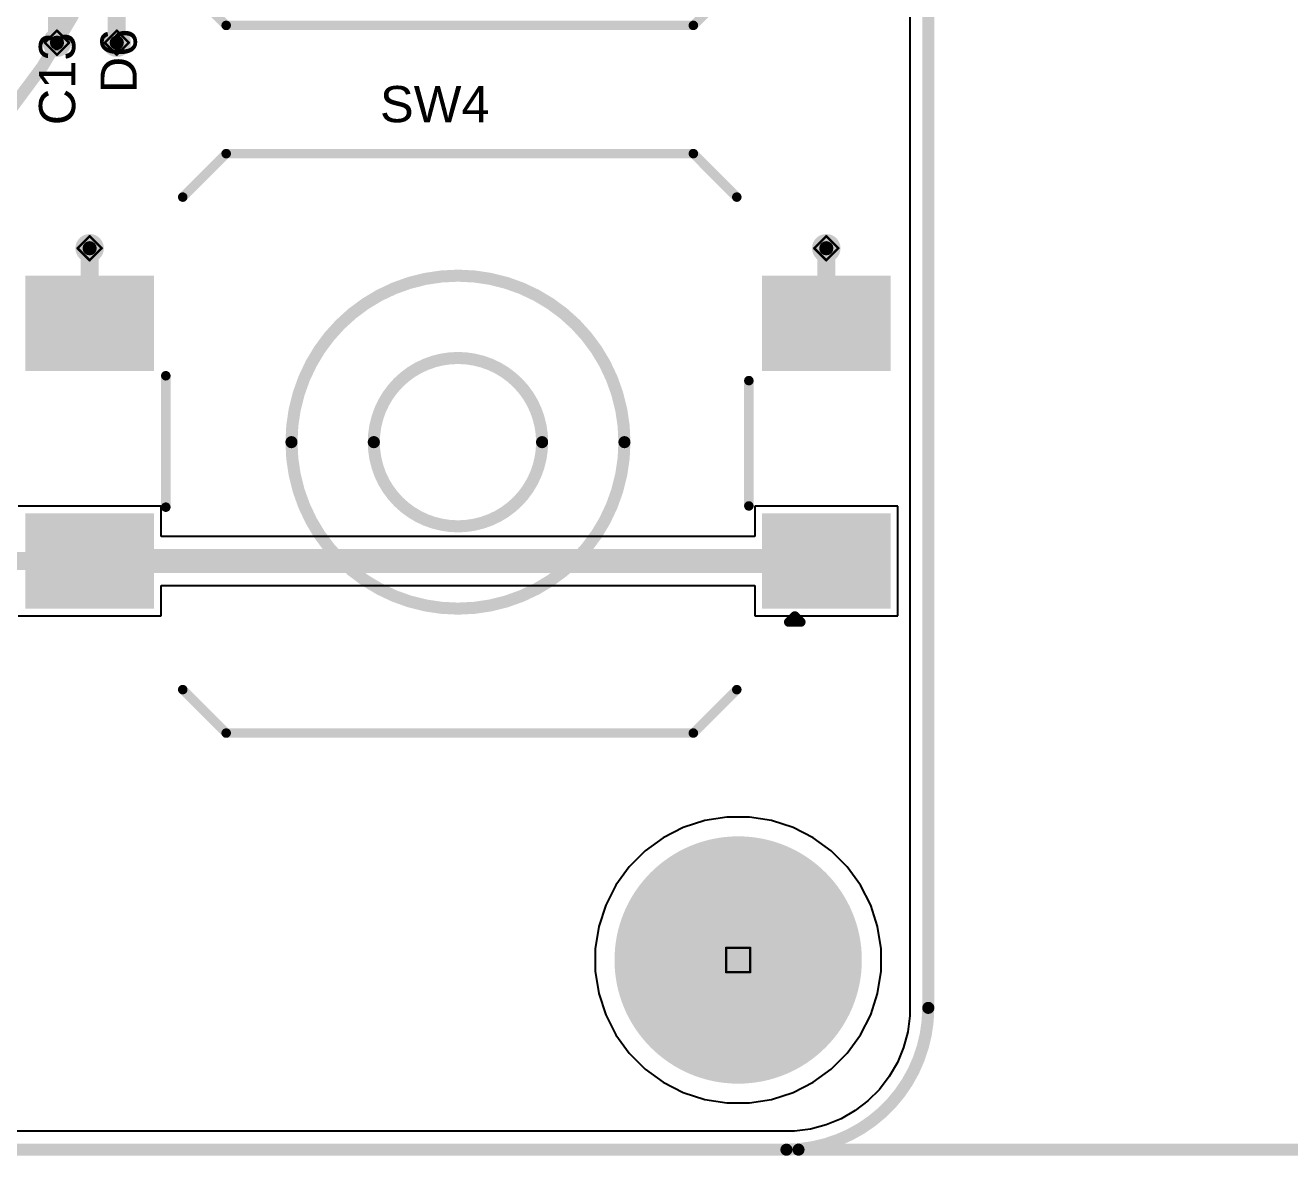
# Model space of a CAD drawing. Header units: inches. Extents: x -14 to 270, y -5 to 115.
# Drawn here: x 118 to 144.61, y -4.12 to 19.67 of the extents above; entities that cross this region are included whole.
import ezdxf

# ---------------------------------------------------------------- set-up
doc = ezdxf.new("R2010")
doc.units = ezdxf.units.IN
for name, color, linetype in [('Board Outline', 216, 'Continuous'), ('Bottom Layer', 5, 'Continuous'), ('Bottom Solder', 6, 'Continuous'), ('Dimensions', 6, 'Continuous'), ('Drill Drawing', 1, 'Continuous'), ('Mechanical 13', 56, 'Continuous'), ('Multi-Layer', 9, 'Continuous'), ('Pad Holes', 156, 'Continuous'), ('Top Layer', 1, 'Continuous'), ('Top Overlay', 2, 'Continuous'), ('Top Paste', 8, 'Continuous'), ('Top Solder', 216, 'Continuous'), ('Via Holes', 16, 'Continuous')]:
    doc.layers.add(name, color=color, linetype=linetype)
doc.styles.add('Arial', font='', dxfattribs={"height": 0.2})
doc.styles.get('Arial').set_extended_font_data('Arial')

# ---------------------------------------------------------------- blocks, each defined once
blk = doc.blocks.new('TL3300CF160Q__54')
at = {"layer": 'Top Layer'}
for points in [[(-6.5, 1.6), (-9, 1.6), (-9, 3.4), (-6.5, 3.4)], [(9, 1.6), (6.5, 1.6), (6.5, 3.4), (9, 3.4)], [(-6.5, -3.4), (-9, -3.4), (-9, -1.6), (-6.5, -1.6)], [(9, -3.4), (6.5, -3.4), (6.5, -1.6), (9, -1.6)]]:
    blk.add_hatch(color=1, dxfattribs=at).paths.add_polyline_path(points)
at = {"layer": 'Top Paste'}
for points in [[(-6.5, 1.6), (-9, 1.6), (-9, 3.4), (-6.5, 3.4)], [(9, 1.6), (6.5, 1.6), (6.5, 3.4), (9, 3.4)], [(-6.5, -3.4), (-9, -3.4), (-9, -1.6), (-6.5, -1.6)], [(9, -3.4), (6.5, -3.4), (6.5, -1.6), (9, -1.6)]]:
    blk.add_hatch(color=8, dxfattribs=at).paths.add_polyline_path(points)
at = {"layer": 'Top Solder'}
for points in [[(-6.398, 1.498), (-9.102, 1.498), (-9.102, 3.502), (-6.398, 3.502)], [(9.102, 1.498), (6.398, 1.498), (6.398, 3.502), (9.102, 3.502)], [(-6.398, -3.502), (-9.102, -3.502), (-9.102, -1.498), (-6.398, -1.498)], [(9.102, -3.502), (6.398, -3.502), (6.398, -1.498), (9.102, -1.498)]]:
    blk.add_hatch(color=216, dxfattribs=at).paths.add_polyline_path(points)
at = {"layer": 'Top Overlay'}
for points in [[(-4.953, 6.121, 0.2, 0.2, 0), (-5.867, 5.207, 0.2, 0.2, 0)], [(4.877, 6.121, 0.2, 0.2, 0), (-4.953, 6.121, 0.2, 0.2, 0)], [(5.791, 5.207, 0.2, 0.2, 0), (4.877, 6.121, 0.2, 0.2, 0)], [(-7.087, 3.658, 0.2, 0.2, 0), (-7.214, 3.785, 0.2, 0.2, 0)], [(-6.96, 3.785, 0.2, 0.2, 0), (-7.214, 3.785, 0.2, 0.2, 0)], [(-6.96, 3.785, 0.2, 0.2, 0), (-7.087, 3.658, 0.2, 0.2, 0)], [(-6.121, 1.342, 0.2, 0.2, 0), (-6.121, -1.295, 0.2, 0.2, 0)], [(6.147, 1.368, 0.2, 0.2, 0), (6.147, -1.397, 0.2, 0.2, 0)], [(-4.953, -6.071, 0.2, 0.2, 0), (-5.867, -5.156, 0.2, 0.2, 0)], [(5.791, -5.156, 0.2, 0.2, 0), (4.877, -6.071, 0.2, 0.2, 0)], [(4.877, -6.071, 0.2, 0.2, 0), (-4.953, -6.071, 0.2, 0.2, 0)]]:
    blk.add_lwpolyline(points, format="xyseb", dxfattribs=at)
for points in [[(-5.003, 6.121, 0.1, 0.1, 1), (-4.903, 6.121, 0.1, 0.1, 1)], [(-5.003, 6.121, 0.1, 0.1, 1), (-4.903, 6.121, 0.1, 0.1, 1)], [(4.827, 6.121, 0.1, 0.1, 1), (4.927, 6.121, 0.1, 0.1, 1)], [(4.827, 6.121, 0.1, 0.1, 1), (4.927, 6.121, 0.1, 0.1, 1)], [(-5.917, 5.207, 0.1, 0.1, 1), (-5.817, 5.207, 0.1, 0.1, 1)], [(5.741, 5.207, 0.1, 0.1, 1), (5.841, 5.207, 0.1, 0.1, 1)], [(-7.264, 3.785, 0.1, 0.1, 1), (-7.164, 3.785, 0.1, 0.1, 1)], [(-7.264, 3.785, 0.1, 0.1, 1), (-7.164, 3.785, 0.1, 0.1, 1)], [(-7.137, 3.658, 0.1, 0.1, 1), (-7.037, 3.658, 0.1, 0.1, 1)], [(-7.137, 3.658, 0.1, 0.1, 1), (-7.037, 3.658, 0.1, 0.1, 1)], [(-7.01, 3.785, 0.1, 0.1, 1), (-6.91, 3.785, 0.1, 0.1, 1)], [(-7.01, 3.785, 0.1, 0.1, 1), (-6.91, 3.785, 0.1, 0.1, 1)], [(3.503, 0, 0.254, 0.254, 1), (-3.503, 0, 0.254, 0.254, 1)], [(1.771, 0, 0.254, 0.254, 1), (-1.771, 0, 0.254, 0.254, 1)], [(-6.171, 1.342, 0.1, 0.1, 1), (-6.071, 1.342, 0.1, 0.1, 1)], [(6.097, 1.368, 0.1, 0.1, 1), (6.197, 1.368, 0.1, 0.1, 1)], [(-3.567, 0, 0.127, 0.127, 1), (-3.44, 0, 0.127, 0.127, 1)], [(-1.834, 0, 0.127, 0.127, 1), (-1.707, 0, 0.127, 0.127, 1)], [(1.707, 0, 0.127, 0.127, 1), (1.834, 0, 0.127, 0.127, 1)], [(3.44, 0, 0.127, 0.127, 1), (3.567, 0, 0.127, 0.127, 1)], [(-6.171, -1.295, 0.1, 0.1, 1), (-6.071, -1.295, 0.1, 0.1, 1)], [(6.097, -1.397, 0.1, 0.1, 1), (6.197, -1.397, 0.1, 0.1, 1)], [(-5.917, -5.156, 0.1, 0.1, 1), (-5.817, -5.156, 0.1, 0.1, 1)], [(5.741, -5.156, 0.1, 0.1, 1), (5.841, -5.156, 0.1, 0.1, 1)], [(-5.003, -6.071, 0.1, 0.1, 1), (-4.903, -6.071, 0.1, 0.1, 1)], [(-5.003, -6.071, 0.1, 0.1, 1), (-4.903, -6.071, 0.1, 0.1, 1)], [(4.827, -6.071, 0.1, 0.1, 1), (4.927, -6.071, 0.1, 0.1, 1)], [(4.827, -6.071, 0.1, 0.1, 1), (4.927, -6.071, 0.1, 0.1, 1)]]:
    blk.add_lwpolyline(points, format="xyseb", close=True, dxfattribs=at)
blk = doc.blocks.new('TL3300CF160Q__55')
at = {"layer": 'Top Layer'}
for points in [[(-6.5, 1.6), (-9, 1.6), (-9, 3.4), (-6.5, 3.4)], [(9, 1.6), (6.5, 1.6), (6.5, 3.4), (9, 3.4)], [(-6.5, -3.4), (-9, -3.4), (-9, -1.6), (-6.5, -1.6)], [(9, -3.4), (6.5, -3.4), (6.5, -1.6), (9, -1.6)]]:
    blk.add_hatch(color=1, dxfattribs=at).paths.add_polyline_path(points)
at = {"layer": 'Top Paste'}
for points in [[(-6.5, 1.6), (-9, 1.6), (-9, 3.4), (-6.5, 3.4)], [(9, 1.6), (6.5, 1.6), (6.5, 3.4), (9, 3.4)], [(-6.5, -3.4), (-9, -3.4), (-9, -1.6), (-6.5, -1.6)], [(9, -3.4), (6.5, -3.4), (6.5, -1.6), (9, -1.6)]]:
    blk.add_hatch(color=8, dxfattribs=at).paths.add_polyline_path(points)
at = {"layer": 'Top Solder'}
for points in [[(-6.398, 1.498), (-9.102, 1.498), (-9.102, 3.502), (-6.398, 3.502)], [(9.102, 1.498), (6.398, 1.498), (6.398, 3.502), (9.102, 3.502)], [(-6.398, -3.502), (-9.102, -3.502), (-9.102, -1.498), (-6.398, -1.498)], [(9.102, -3.502), (6.398, -3.502), (6.398, -1.498), (9.102, -1.498)]]:
    blk.add_hatch(color=216, dxfattribs=at).paths.add_polyline_path(points)
at = {"layer": 'Top Overlay'}
for points in [[(-4.953, 6.121, 0.2, 0.2, 0), (-5.867, 5.207, 0.2, 0.2, 0)], [(4.877, 6.121, 0.2, 0.2, 0), (-4.953, 6.121, 0.2, 0.2, 0)], [(5.791, 5.207, 0.2, 0.2, 0), (4.877, 6.121, 0.2, 0.2, 0)], [(-7.087, 3.658, 0.2, 0.2, 0), (-7.214, 3.785, 0.2, 0.2, 0)], [(-6.96, 3.785, 0.2, 0.2, 0), (-7.214, 3.785, 0.2, 0.2, 0)], [(-6.96, 3.785, 0.2, 0.2, 0), (-7.087, 3.658, 0.2, 0.2, 0)], [(-6.121, 1.342, 0.2, 0.2, 0), (-6.121, -1.295, 0.2, 0.2, 0)], [(6.147, 1.368, 0.2, 0.2, 0), (6.147, -1.397, 0.2, 0.2, 0)], [(-4.953, -6.071, 0.2, 0.2, 0), (-5.867, -5.156, 0.2, 0.2, 0)], [(5.791, -5.156, 0.2, 0.2, 0), (4.877, -6.071, 0.2, 0.2, 0)], [(4.877, -6.071, 0.2, 0.2, 0), (-4.953, -6.071, 0.2, 0.2, 0)]]:
    blk.add_lwpolyline(points, format="xyseb", dxfattribs=at)
for points in [[(-5.003, 6.121, 0.1, 0.1, 1), (-4.903, 6.121, 0.1, 0.1, 1)], [(-5.003, 6.121, 0.1, 0.1, 1), (-4.903, 6.121, 0.1, 0.1, 1)], [(4.827, 6.121, 0.1, 0.1, 1), (4.927, 6.121, 0.1, 0.1, 1)], [(4.827, 6.121, 0.1, 0.1, 1), (4.927, 6.121, 0.1, 0.1, 1)], [(-5.917, 5.207, 0.1, 0.1, 1), (-5.817, 5.207, 0.1, 0.1, 1)], [(5.741, 5.207, 0.1, 0.1, 1), (5.841, 5.207, 0.1, 0.1, 1)], [(-7.264, 3.785, 0.1, 0.1, 1), (-7.164, 3.785, 0.1, 0.1, 1)], [(-7.264, 3.785, 0.1, 0.1, 1), (-7.164, 3.785, 0.1, 0.1, 1)], [(-7.137, 3.658, 0.1, 0.1, 1), (-7.037, 3.658, 0.1, 0.1, 1)], [(-7.137, 3.658, 0.1, 0.1, 1), (-7.037, 3.658, 0.1, 0.1, 1)], [(-7.01, 3.785, 0.1, 0.1, 1), (-6.91, 3.785, 0.1, 0.1, 1)], [(-7.01, 3.785, 0.1, 0.1, 1), (-6.91, 3.785, 0.1, 0.1, 1)], [(3.503, 0, 0.254, 0.254, 1), (-3.503, 0, 0.254, 0.254, 1)], [(1.771, 0, 0.254, 0.254, 1), (-1.771, 0, 0.254, 0.254, 1)], [(-6.171, 1.342, 0.1, 0.1, 1), (-6.071, 1.342, 0.1, 0.1, 1)], [(6.097, 1.368, 0.1, 0.1, 1), (6.197, 1.368, 0.1, 0.1, 1)], [(-3.567, 0, 0.127, 0.127, 1), (-3.44, 0, 0.127, 0.127, 1)], [(-1.834, 0, 0.127, 0.127, 1), (-1.707, 0, 0.127, 0.127, 1)], [(1.707, 0, 0.127, 0.127, 1), (1.834, 0, 0.127, 0.127, 1)], [(3.44, 0, 0.127, 0.127, 1), (3.567, 0, 0.127, 0.127, 1)], [(-6.171, -1.295, 0.1, 0.1, 1), (-6.071, -1.295, 0.1, 0.1, 1)], [(6.097, -1.397, 0.1, 0.1, 1), (6.197, -1.397, 0.1, 0.1, 1)], [(-5.917, -5.156, 0.1, 0.1, 1), (-5.817, -5.156, 0.1, 0.1, 1)], [(5.741, -5.156, 0.1, 0.1, 1), (5.841, -5.156, 0.1, 0.1, 1)], [(-5.003, -6.071, 0.1, 0.1, 1), (-4.903, -6.071, 0.1, 0.1, 1)], [(-5.003, -6.071, 0.1, 0.1, 1), (-4.903, -6.071, 0.1, 0.1, 1)], [(4.827, -6.071, 0.1, 0.1, 1), (4.927, -6.071, 0.1, 0.1, 1)], [(4.827, -6.071, 0.1, 0.1, 1), (4.927, -6.071, 0.1, 0.1, 1)]]:
    blk.add_lwpolyline(points, format="xyseb", close=True, dxfattribs=at)

msp = doc.modelspace()

# ---------------------------------------------------------------- hatches: boundary and pattern name
at = {"layer": 'Bottom Layer'}
h = msp.add_hatch(color=5, dxfattribs=at)
edge = h.paths.add_edge_path()
edge.add_arc((118.666, 19.301), 0.3, 0, 360)
h = msp.add_hatch(color=5, dxfattribs=at)
edge = h.paths.add_edge_path()
edge.add_arc((119.925, 19.301), 0.3, 0, 360)
h = msp.add_hatch(color=5, dxfattribs=at)
edge = h.paths.add_edge_path()
edge.add_arc((119.354, 14.976), 0.3, 0, 360)
h = msp.add_hatch(color=5, dxfattribs=at)
edge = h.paths.add_edge_path()
edge.add_arc((134.854, 14.976), 0.3, 0, 360)
h = msp.add_hatch(color=5, dxfattribs=at)
edge = h.paths.add_edge_path()
edge.add_arc((133, 0), 2.5, 0, 360)
at = {"layer": 'Bottom Solder'}
h = msp.add_hatch(color=6, dxfattribs=at)
edge = h.paths.add_edge_path()
edge.add_arc((133, 0), 2.602, 0, 360)
at = {"layer": 'Multi-Layer'}
h = msp.add_hatch(color=9, dxfattribs=at)
edge = h.paths.add_edge_path()
edge.add_arc((133, 0), 2.5, 0, 360)
at = {"layer": 'Pad Holes'}
h = msp.add_hatch(color=7, dxfattribs=at)
edge = h.paths.add_edge_path()
edge.add_arc((133, 0), 1.5, 0, 360)
at = {"layer": 'Top Layer'}
h = msp.add_hatch(color=1, dxfattribs=at)
edge = h.paths.add_edge_path()
edge.add_arc((118.666, 19.301), 0.3, 0, 360)
h = msp.add_hatch(color=1, dxfattribs=at)
edge = h.paths.add_edge_path()
edge.add_arc((119.925, 19.301), 0.3, 0, 360)
h = msp.add_hatch(color=1, dxfattribs=at)
edge = h.paths.add_edge_path()
edge.add_arc((119.354, 14.976), 0.3, 0, 360)
h = msp.add_hatch(color=1, dxfattribs=at)
edge = h.paths.add_edge_path()
edge.add_arc((134.854, 14.976), 0.3, 0, 360)
h = msp.add_hatch(color=1, dxfattribs=at)
edge = h.paths.add_edge_path()
edge.add_arc((133, 0), 2.5, 0, 360)
at = {"layer": 'Top Solder'}
h = msp.add_hatch(color=216, dxfattribs=at)
edge = h.paths.add_edge_path()
edge.add_arc((133, 0), 2.602, 0, 360)
at = {"layer": 'Via Holes'}
h = msp.add_hatch(color=7, dxfattribs=at)
edge = h.paths.add_edge_path()
edge.add_arc((118.666, 19.301), 0.15, 0, 360)
h = msp.add_hatch(color=7, dxfattribs=at)
edge = h.paths.add_edge_path()
edge.add_arc((119.925, 19.301), 0.15, 0, 360)
h = msp.add_hatch(color=7, dxfattribs=at)
edge = h.paths.add_edge_path()
edge.add_arc((119.354, 14.976), 0.15, 0, 360)
h = msp.add_hatch(color=7, dxfattribs=at)
edge = h.paths.add_edge_path()
edge.add_arc((134.854, 14.976), 0.15, 0, 360)

# ---------------------------------------------------------------- linework, layer by layer
at = {"layer": 'Board Outline'}
for points in [[(137, 52.5, 0.254, 0.254, 0), (137, -1.007, 0.254, 0.254, 0)], [(137, -1.007, 0.254, 0.254, -0.414214), (134.016, -3.991, 0.254, 0.254, 0)], [(-1.034, -3.991, 0.254, 0.254, 0), (134.016, -3.991, 0.254, 0.254, 0)]]:
    msp.add_lwpolyline(points, format="xyseb", dxfattribs=at)
for points in [[(136.937, -1.007, 0.127, 0.127, 1), (137.064, -1.007, 0.127, 0.127, 1)], [(136.937, -1.007, 0.127, 0.127, 1), (137.064, -1.007, 0.127, 0.127, 1)], [(133.952, -3.991, 0.127, 0.127, 1), (134.079, -3.991, 0.127, 0.127, 1)], [(133.952, -3.991, 0.127, 0.127, 1), (134.079, -3.991, 0.127, 0.127, 1)]]:
    msp.add_lwpolyline(points, format="xyseb", close=True, dxfattribs=at)
at = {"layer": 'Bottom Layer'}
for p, q in [((136.612, 52.5), (136.612, -1.007)), ((132.296, 2.934), (131.845, 2.788)), ((132.763, 3.008), (132.296, 2.934)), ((133.237, 3.008), (132.763, 3.008)), ((133.704, 2.934), (133.237, 3.008)), ((134.155, 2.788), (133.704, 2.934)), ((131.845, 2.788), (131.423, 2.573)), ((134.577, 2.573), (134.155, 2.788)), ((131.423, 2.573), (131.04, 2.294)), ((134.96, 2.294), (134.577, 2.573)), ((131.04, 2.294), (130.706, 1.96)), ((135.294, 1.96), (134.96, 2.294)), ((130.706, 1.96), (130.427, 1.577)), ((135.573, 1.577), (135.294, 1.96)), ((130.427, 1.577), (130.212, 1.155)), ((135.788, 1.155), (135.573, 1.577)), ((130.212, 1.155), (130.066, 0.704)), ((135.934, 0.704), (135.788, 1.155)), ((130.066, 0.704), (129.992, 0.237)), ((136.008, 0.237), (135.934, 0.704)), ((129.992, 0.237), (129.992, -0.237)), ((136.008, -0.237), (136.008, 0.237)), ((129.992, -0.237), (130.066, -0.704)), ((135.934, -0.704), (136.008, -0.237)), ((130.066, -0.704), (130.212, -1.155)), ((135.788, -1.155), (135.934, -0.704)), ((136.612, -1.007), (136.612, -1.177)), ((130.212, -1.155), (130.427, -1.577)), ((135.573, -1.577), (135.788, -1.155)), ((136.612, -1.177), (136.567, -1.514)), ((130.427, -1.577), (130.706, -1.96)), ((135.294, -1.96), (135.573, -1.577)), ((136.567, -1.514), (136.479, -1.843)), ((136.479, -1.843), (136.349, -2.157)), ((130.706, -1.96), (131.04, -2.294)), ((134.96, -2.294), (135.294, -1.96)), ((131.04, -2.294), (131.423, -2.573)), ((134.577, -2.573), (134.96, -2.294)), ((136.349, -2.157), (136.179, -2.452)), ((131.423, -2.573), (131.845, -2.788)), ((134.155, -2.788), (134.577, -2.573)), ((136.179, -2.452), (135.972, -2.722)), ((131.845, -2.788), (132.296, -2.934)), ((133.704, -2.934), (134.155, -2.788)), ((135.972, -2.722), (135.731, -2.962)), ((132.296, -2.934), (132.763, -3.008)), ((132.763, -3.008), (133.237, -3.008)), ((133.237, -3.008), (133.704, -2.934)), ((135.461, -3.169), (135.166, -3.34)), ((135.731, -2.962), (135.461, -3.169)), ((135.166, -3.34), (134.852, -3.47)), ((134.016, -3.602), (-1.034, -3.602)), ((134.186, -3.602), (134.016, -3.602)), ((134.523, -3.558), (134.186, -3.602)), ((134.852, -3.47), (134.523, -3.558))]:
    msp.add_line(p, q, dxfattribs=at)
at = {"layer": 'Dimensions'}
msp.add_lwpolyline([(134.27, -3.991, 0.254, 0.254, 0), (149.352, -3.991, 0.254, 0.254, 0)], format="xyseb", dxfattribs=at)
msp.add_lwpolyline([(134.206, -3.991, 0.127, 0.127, 1), (134.333, -3.991, 0.127, 0.127, 1)], format="xyseb", close=True, dxfattribs=at)
at = {"layer": 'Drill Drawing'}
for points in [[(118.412, 19.301, 0.0508, 0.0508, 0), (118.666, 19.555, 0.0508, 0.0508, 0)], [(118.666, 19.555, 0.0508, 0.0508, 0), (118.92, 19.301, 0.0508, 0.0508, 0)], [(119.671, 19.301, 0.0508, 0.0508, 0), (119.925, 19.555, 0.0508, 0.0508, 0)], [(119.925, 19.555, 0.0508, 0.0508, 0), (120.179, 19.301, 0.0508, 0.0508, 0)], [(118.412, 19.301, 0.0508, 0.0508, 0), (118.666, 19.047, 0.0508, 0.0508, 0)], [(118.666, 19.047, 0.0508, 0.0508, 0), (118.92, 19.301, 0.0508, 0.0508, 0)], [(119.671, 19.301, 0.0508, 0.0508, 0), (119.925, 19.047, 0.0508, 0.0508, 0)], [(119.925, 19.047, 0.0508, 0.0508, 0), (120.179, 19.301, 0.0508, 0.0508, 0)], [(119.1, 14.976, 0.0508, 0.0508, 0), (119.354, 15.23, 0.0508, 0.0508, 0)], [(119.354, 15.23, 0.0508, 0.0508, 0), (119.608, 14.976, 0.0508, 0.0508, 0)], [(134.6, 14.976, 0.0508, 0.0508, 0), (134.854, 15.23, 0.0508, 0.0508, 0)], [(134.854, 15.23, 0.0508, 0.0508, 0), (135.108, 14.976, 0.0508, 0.0508, 0)], [(119.1, 14.976, 0.0508, 0.0508, 0), (119.354, 14.722, 0.0508, 0.0508, 0)], [(119.354, 14.722, 0.0508, 0.0508, 0), (119.608, 14.976, 0.0508, 0.0508, 0)], [(134.6, 14.976, 0.0508, 0.0508, 0), (134.854, 14.722, 0.0508, 0.0508, 0)], [(134.854, 14.722, 0.0508, 0.0508, 0), (135.108, 14.976, 0.0508, 0.0508, 0)], [(132.746, 0.254, 0.0508, 0.0508, 0), (133.254, 0.254, 0.0508, 0.0508, 0)], [(132.746, -0.254, 0.0508, 0.0508, 0), (132.746, 0.254, 0.0508, 0.0508, 0)], [(133.254, -0.254, 0.0508, 0.0508, 0), (133.254, 0.254, 0.0508, 0.0508, 0)], [(132.746, -0.254, 0.0508, 0.0508, 0), (133.254, -0.254, 0.0508, 0.0508, 0)]]:
    msp.add_lwpolyline(points, format="xyseb", dxfattribs=at)
for points in [[(118.653, 19.555, 0.0254, 0.0254, 1), (118.679, 19.555, 0.0254, 0.0254, 1)], [(118.653, 19.555, 0.0254, 0.0254, 1), (118.679, 19.555, 0.0254, 0.0254, 1)], [(119.913, 19.555, 0.0254, 0.0254, 1), (119.938, 19.555, 0.0254, 0.0254, 1)], [(119.913, 19.555, 0.0254, 0.0254, 1), (119.938, 19.555, 0.0254, 0.0254, 1)], [(118.399, 19.301, 0.0254, 0.0254, 1), (118.425, 19.301, 0.0254, 0.0254, 1)], [(118.399, 19.301, 0.0254, 0.0254, 1), (118.425, 19.301, 0.0254, 0.0254, 1)], [(118.907, 19.301, 0.0254, 0.0254, 1), (118.933, 19.301, 0.0254, 0.0254, 1)], [(118.907, 19.301, 0.0254, 0.0254, 1), (118.933, 19.301, 0.0254, 0.0254, 1)], [(119.659, 19.301, 0.0254, 0.0254, 1), (119.684, 19.301, 0.0254, 0.0254, 1)], [(119.659, 19.301, 0.0254, 0.0254, 1), (119.684, 19.301, 0.0254, 0.0254, 1)], [(120.167, 19.301, 0.0254, 0.0254, 1), (120.192, 19.301, 0.0254, 0.0254, 1)], [(120.167, 19.301, 0.0254, 0.0254, 1), (120.192, 19.301, 0.0254, 0.0254, 1)], [(118.653, 19.047, 0.0254, 0.0254, 1), (118.679, 19.047, 0.0254, 0.0254, 1)], [(118.653, 19.047, 0.0254, 0.0254, 1), (118.679, 19.047, 0.0254, 0.0254, 1)], [(119.913, 19.047, 0.0254, 0.0254, 1), (119.938, 19.047, 0.0254, 0.0254, 1)], [(119.913, 19.047, 0.0254, 0.0254, 1), (119.938, 19.047, 0.0254, 0.0254, 1)], [(119.342, 15.23, 0.0254, 0.0254, 1), (119.367, 15.23, 0.0254, 0.0254, 1)], [(119.342, 15.23, 0.0254, 0.0254, 1), (119.367, 15.23, 0.0254, 0.0254, 1)], [(134.842, 15.23, 0.0254, 0.0254, 1), (134.867, 15.23, 0.0254, 0.0254, 1)], [(134.842, 15.23, 0.0254, 0.0254, 1), (134.867, 15.23, 0.0254, 0.0254, 1)], [(119.088, 14.976, 0.0254, 0.0254, 1), (119.113, 14.976, 0.0254, 0.0254, 1)], [(119.088, 14.976, 0.0254, 0.0254, 1), (119.113, 14.976, 0.0254, 0.0254, 1)], [(119.596, 14.976, 0.0254, 0.0254, 1), (119.621, 14.976, 0.0254, 0.0254, 1)], [(119.596, 14.976, 0.0254, 0.0254, 1), (119.621, 14.976, 0.0254, 0.0254, 1)], [(134.588, 14.976, 0.0254, 0.0254, 1), (134.613, 14.976, 0.0254, 0.0254, 1)], [(134.588, 14.976, 0.0254, 0.0254, 1), (134.613, 14.976, 0.0254, 0.0254, 1)], [(135.096, 14.976, 0.0254, 0.0254, 1), (135.121, 14.976, 0.0254, 0.0254, 1)], [(135.096, 14.976, 0.0254, 0.0254, 1), (135.121, 14.976, 0.0254, 0.0254, 1)], [(119.342, 14.722, 0.0254, 0.0254, 1), (119.367, 14.722, 0.0254, 0.0254, 1)], [(119.342, 14.722, 0.0254, 0.0254, 1), (119.367, 14.722, 0.0254, 0.0254, 1)], [(134.842, 14.722, 0.0254, 0.0254, 1), (134.867, 14.722, 0.0254, 0.0254, 1)], [(134.842, 14.722, 0.0254, 0.0254, 1), (134.867, 14.722, 0.0254, 0.0254, 1)], [(132.733, 0.254, 0.0254, 0.0254, 1), (132.759, 0.254, 0.0254, 0.0254, 1)], [(132.733, 0.254, 0.0254, 0.0254, 1), (132.759, 0.254, 0.0254, 0.0254, 1)], [(133.241, 0.254, 0.0254, 0.0254, 1), (133.267, 0.254, 0.0254, 0.0254, 1)], [(133.241, 0.254, 0.0254, 0.0254, 1), (133.267, 0.254, 0.0254, 0.0254, 1)], [(132.733, -0.254, 0.0254, 0.0254, 1), (132.759, -0.254, 0.0254, 0.0254, 1)], [(132.733, -0.254, 0.0254, 0.0254, 1), (132.759, -0.254, 0.0254, 0.0254, 1)], [(133.241, -0.254, 0.0254, 0.0254, 1), (133.267, -0.254, 0.0254, 0.0254, 1)], [(133.241, -0.254, 0.0254, 0.0254, 1), (133.267, -0.254, 0.0254, 0.0254, 1)]]:
    msp.add_lwpolyline(points, format="xyseb", close=True, dxfattribs=at)
at = {"layer": 'Mechanical 13'}
msp.add_lwpolyline([(120.465, 25.74, 0.254, 0.254, 1), (95.465, 25.74, 0.254, 0.254, 1)], format="xyseb", close=True, dxfattribs=at)
at = {"layer": 'Top Layer'}
for p, q in [((136.612, 52.5), (136.612, -1.007)), ((120.858, 9.55), (117.85, 9.55)), ((120.858, 8.914), (120.858, 9.55)), ((136.358, 9.55), (133.35, 9.55)), ((133.35, 9.55), (133.35, 8.914)), ((136.358, 7.242), (136.358, 9.55)), ((133.35, 8.914), (120.858, 8.914)), ((120.858, 7.242), (120.858, 7.878)), ((120.858, 7.878), (133.35, 7.878)), ((133.35, 7.878), (133.35, 7.242)), ((117.85, 7.242), (120.858, 7.242)), ((133.35, 7.242), (136.358, 7.242)), ((132.296, 2.934), (131.845, 2.788)), ((132.763, 3.008), (132.296, 2.934)), ((133.237, 3.008), (132.763, 3.008)), ((133.704, 2.934), (133.237, 3.008)), ((134.155, 2.788), (133.704, 2.934)), ((131.845, 2.788), (131.423, 2.573)), ((134.577, 2.573), (134.155, 2.788)), ((131.423, 2.573), (131.04, 2.294)), ((134.96, 2.294), (134.577, 2.573)), ((131.04, 2.294), (130.706, 1.96)), ((135.294, 1.96), (134.96, 2.294)), ((130.706, 1.96), (130.427, 1.577)), ((135.573, 1.577), (135.294, 1.96)), ((130.427, 1.577), (130.212, 1.155)), ((135.788, 1.155), (135.573, 1.577)), ((130.212, 1.155), (130.066, 0.704)), ((135.934, 0.704), (135.788, 1.155)), ((130.066, 0.704), (129.992, 0.237)), ((136.008, 0.237), (135.934, 0.704)), ((129.992, 0.237), (129.992, -0.237)), ((136.008, -0.237), (136.008, 0.237)), ((129.992, -0.237), (130.066, -0.704)), ((135.934, -0.704), (136.008, -0.237)), ((130.066, -0.704), (130.212, -1.155)), ((135.788, -1.155), (135.934, -0.704)), ((136.612, -1.007), (136.612, -1.177)), ((130.212, -1.155), (130.427, -1.577)), ((135.573, -1.577), (135.788, -1.155)), ((136.612, -1.177), (136.567, -1.514)), ((130.427, -1.577), (130.706, -1.96)), ((135.294, -1.96), (135.573, -1.577)), ((136.567, -1.514), (136.479, -1.843)), ((136.479, -1.843), (136.349, -2.157)), ((130.706, -1.96), (131.04, -2.294)), ((134.96, -2.294), (135.294, -1.96)), ((131.04, -2.294), (131.423, -2.573)), ((134.577, -2.573), (134.96, -2.294)), ((136.349, -2.157), (136.179, -2.452)), ((131.423, -2.573), (131.845, -2.788)), ((134.155, -2.788), (134.577, -2.573)), ((136.179, -2.452), (135.972, -2.722)), ((131.845, -2.788), (132.296, -2.934)), ((133.704, -2.934), (134.155, -2.788)), ((135.972, -2.722), (135.731, -2.962)), ((132.296, -2.934), (132.763, -3.008)), ((132.763, -3.008), (133.237, -3.008)), ((133.237, -3.008), (133.704, -2.934)), ((135.461, -3.169), (135.166, -3.34)), ((135.731, -2.962), (135.461, -3.169)), ((135.166, -3.34), (134.852, -3.47)), ((134.016, -3.602), (46.751, -3.602)), ((134.186, -3.602), (134.016, -3.602)), ((134.523, -3.558), (134.186, -3.602)), ((134.852, -3.47), (134.523, -3.558))]:
    msp.add_line(p, q, dxfattribs=at)
for points in [[(119.925, 19.301, 0.381, 0.381, 0), (119.925, 20.458, 0.381, 0.381, 0)], [(118.666, 19.301, 0.381, 0.381, 0), (118.666, 20.237, 0.381, 0.381, 0)], [(119.354, 13.396, 0.381, 0.381, 0), (119.354, 14.976, 0.381, 0.381, 0)], [(134.854, 13.396, 0.381, 0.381, 0), (134.854, 14.976, 0.381, 0.381, 0)], [(113.753, 8.396, 0.381, 0.381, 0), (119.354, 8.396, 0.381, 0.381, 0)], [(119.354, 8.396, 0.508, 0.508, 0), (134.854, 8.396, 0.508, 0.508, 0)]]:
    msp.add_lwpolyline(points, format="xyseb", dxfattribs=at)
for points in [[(118.571, 19.301, 0.191, 0.191, 1), (118.761, 19.301, 0.191, 0.191, 1)], [(119.83, 19.301, 0.191, 0.191, 1), (120.021, 19.301, 0.191, 0.191, 1)], [(119.259, 14.976, 0.191, 0.191, 1), (119.45, 14.976, 0.191, 0.191, 1)], [(134.759, 14.976, 0.191, 0.191, 1), (134.95, 14.976, 0.191, 0.191, 1)], [(119.259, 13.396, 0.191, 0.191, 1), (119.45, 13.396, 0.191, 0.191, 1)], [(134.759, 13.396, 0.191, 0.191, 1), (134.95, 13.396, 0.191, 0.191, 1)], [(119.227, 8.396, 0.254, 0.254, 1), (119.481, 8.396, 0.254, 0.254, 1)], [(119.259, 8.396, 0.191, 0.191, 1), (119.45, 8.396, 0.191, 0.191, 1)], [(134.727, 8.396, 0.254, 0.254, 1), (134.981, 8.396, 0.254, 0.254, 1)]]:
    msp.add_lwpolyline(points, format="xyseb", close=True, dxfattribs=at)

# ---------------------------------------------------------------- block references
at = {"rotation": 180}
for name, p in [('TL3300CF160Q__54', (127.104, 25.786)), ('TL3300CF160Q__55', (127.104, 10.896))]:
    msp.add_blockref(name, p, dxfattribs=at)

# ---------------------------------------------------------------- texts
at = {"layer": 'Top Overlay', "style": 'Arial'}
for s, p in [('C13', (119.05, 17.564)), ('D6', (120.345, 18.237))]:
    msp.add_text(s, height=0.762, rotation=90, dxfattribs=at).set_placement(p)
msp.add_text('SW4', height=0.762, dxfattribs=at).set_placement((125.463, 17.628))

doc.saveas('drawing.dxf')
